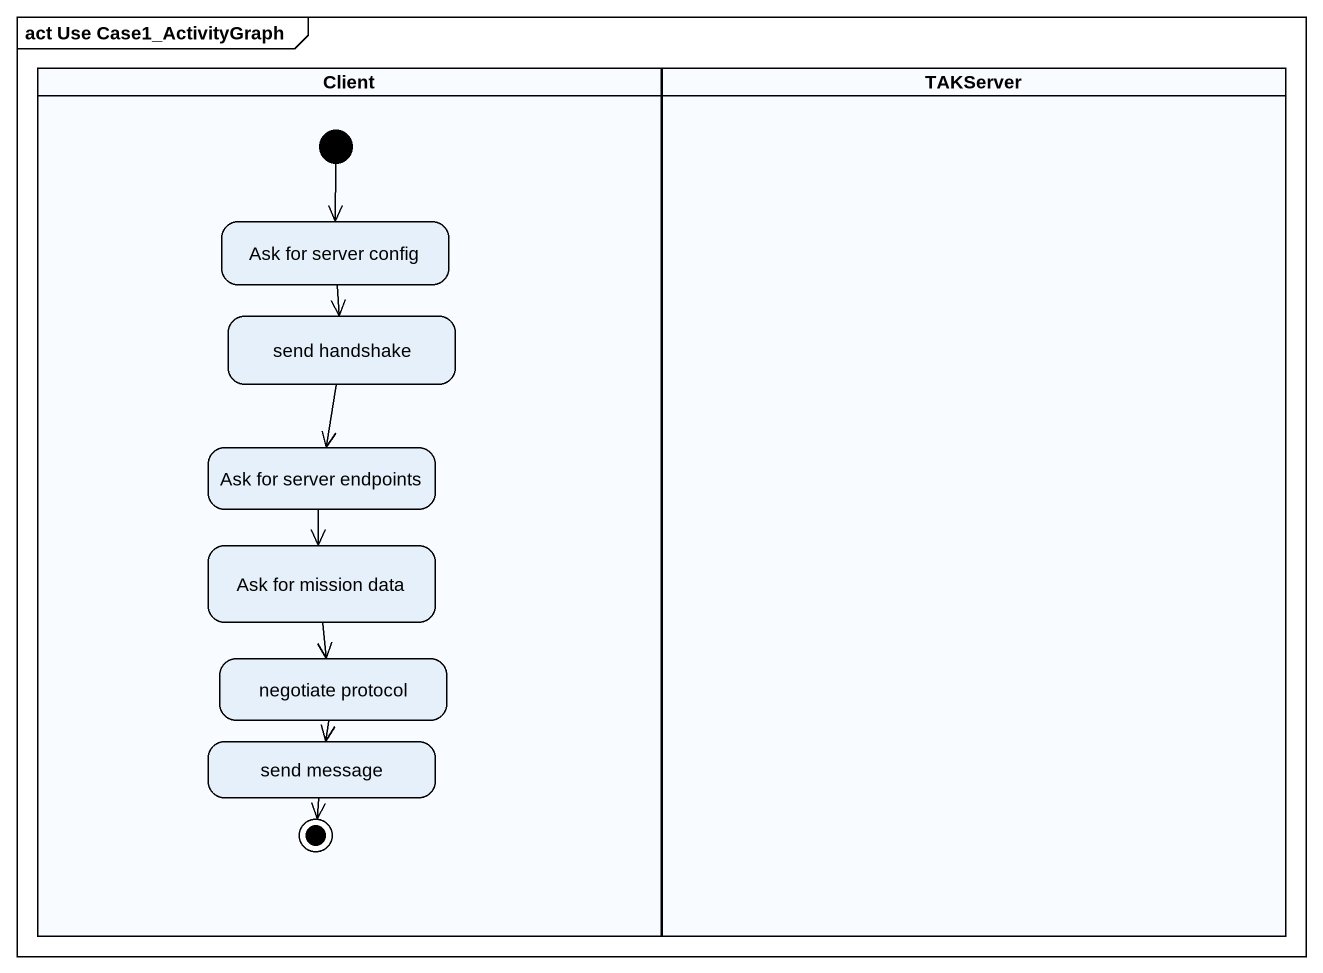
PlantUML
@startuml
mainframe act Use Case1_ActivityGraph
hide empty description
state Client <<partition>> {
  state "Ask for server config" as Ask_for_server_config
  state "send handshake" as send_handshake
  state "Ask for server endpoints" as Ask_for_server_endpoints
  state "Ask for mission data" as Ask_for_mission_data
  state "negotiate protocol" as negotiate_protocol
  state "send message" as send_message
  [*] --> Ask_for_server_config
  send_message --> [*]
}
state TAKServer <<partition>>
Ask_for_server_config --> send_handshake
send_handshake --> Ask_for_server_endpoints
Ask_for_server_endpoints --> Ask_for_mission_data
Ask_for_mission_data --> negotiate_protocol
negotiate_protocol --> send_message
@enduml
